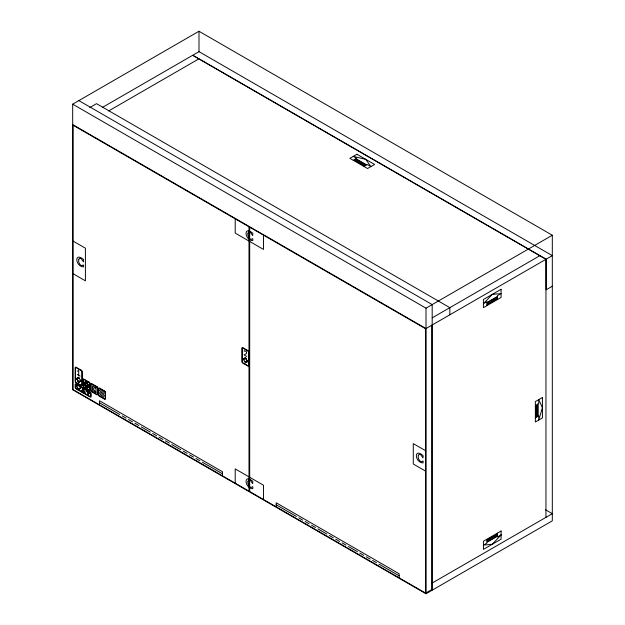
<?xml version="1.0" encoding="UTF-8"?>
<svg xmlns="http://www.w3.org/2000/svg" width="625" height="625" viewBox="0 0 625 625"><rect width="100%" height="100%" fill="white"/><g stroke="black" fill="none" stroke-linecap="round" stroke-linejoin="round"><path stroke-width="0.94" d="M84.383 383.625L84.352 384.508M85.336 385.938L85.422 385.445L86.469 385.734M84.297 384.219L84.008 383.289L85.055 383.562L85.828 384.898L85.406 384.453L85.195 386.039L84.305 384.523M87.5 383.055L87.305 383.852L86.492 383.609L85.703 381.922M84.836 381.945L84.602 382.805L85.672 383.758L85.609 382.047M84.68 382.797L85.273 381.844M85.172 385.578L85.445 384.562M87.648 387.297L87.758 387.773L86.969 386.453L87.258 385.438L87.359 385.922C89.367 385.68 88.328 388 87.633 387.469M87.039 386.469L87.258 385.703L88.414 386.289M88.625 385.227L87.977 384.117L87.195 384.547L88.039 385.977L88.703 385.805M88.703 385.984L88.703 385.547M244.141 351.375L244.516 350.609L246.445 351.703L246.539 353.555L244.047 354.875L246.781 356.461M99.719 390.648L100.086 389.922M99.719 393.406L101.188 390.523M102.273 391.148L100.195 395.227M101.281 395.859L103.359 391.773M102.367 396.484L104.273 392.734M103.453 397.109L104.297 395.438M72.688 104.172L198.992 31.25L552.312 235.234L552.312 520.828L426.008 593.75L72.688 389.766L72.688 104.172L426.008 308.164L552.312 235.234M89.805 107.555L96.531 103.664L449.852 307.656L449.852 314.797M102.461 107.383L192.633 55.32L545.953 259.305L545.953 517.359M108.648 110.953L198.82 58.891M353.312 160.328L354.094 159.875L364.727 166.008L363.938 166.461M77.203 378.016L76.391 378.484L77.203 379.891L76.508 378.547L77.266 378.117M77.875 377.625L78.688 377.156L79.445 378.594M77.938 377.727L78.688 377.289M77.484 378.383L76.852 378.75L77.484 379.844M78.055 378.047L78.688 377.688L79.266 378.812M77.539 378.484L76.969 378.812L77.539 379.805M78.117 378.148L78.688 377.82M79.266 381.469L78.688 381.797L78.117 380.805M79.836 381.133L80.414 380.805M79.32 381.562L78.688 381.93L78.055 380.836M79.898 381.234L80.531 380.867L79.898 379.773M79.445 381.891L78.688 382.328L77.938 381.023M80.117 381.5L80.867 381.07M79.5 381.992L78.688 382.461L77.875 381.055M80.172 381.602L80.984 381.133L80.172 379.727M243.977 358.43L243.164 358.898L243.977 360.305M244.648 358.039L245.461 357.57L246.266 358.977M243.273 358.961L244.031 358.531M244.703 358.141L245.461 357.703L246.211 359.008M244.25 358.797L243.617 359.164L244.25 360.258M244.828 358.469L245.461 358.102L246.086 359.195M243.734 359.227L244.313 358.898M244.883 358.562L245.461 358.234L246.031 359.227M245.461 362.211L246.031 361.883M246.609 361.547L247.18 361.219L246.609 360.227M246.086 361.984L245.461 362.344L244.883 361.219M246.664 361.648L247.297 361.281L246.664 360.188M245.461 362.742L246.211 362.305M246.883 361.914L247.641 361.484L246.883 360.18M246.266 362.406L245.461 362.875L244.703 361.438M246.945 362.016L247.758 361.547L246.945 360.141M432.188 317.852L539.773 255.742M431.836 325.195L431.836 589.57L425.648 593.141L73.039 389.555L73.039 125.188L425.648 328.766L545.953 259.305M546.133 259.203L552.312 255.633L198.992 51.648L192.812 55.219L546.133 259.203L546.133 289.805L552.312 286.234M535.359 405.578L536.141 405.125L536.141 417.398L535.359 417.844M432.188 583.039L552.312 513.688L545.555 509.781M86.57 383.469L87.352 383.938L87.344 383.141C87.641 382.266 84.758 381.125 85.812 382.164M87.977 384.219L87.289 384.594L88.055 385.914M88.586 386.234L88.211 387.375M77.281 371.18L78.688 370.383L78.688 375.281M95.969 387.867L92.508 388.148L95.969 392.438L95.969 387.867L92.508 385.867L92.508 390.438L95.969 392.438M85.664 381.883L87.344 383.047M86.719 386.953L85.508 386.398M78.867 100.609L432.188 304.594L432.188 590.18M72.688 124.578L426.008 328.562M73.039 241.055L85.406 248.195L85.406 280.828L73.039 273.695M425.648 450.75L413.281 443.609L413.281 464.016L425.648 471.148M77.281 374.461L80.109 376.094M99.539 402.82L119.75 414.492M122.141 415.867L126.117 418.164M128.508 419.547L132.492 421.844M134.875 423.219L138.859 425.516M141.242 426.898L150.266 432.109M152.656 433.484L156.633 435.781M159.023 437.164L163 439.461M165.391 440.836L169.375 443.133M171.758 444.516L180.781 449.727M183.172 451.102L187.148 453.398M189.539 454.781L193.516 457.078M195.906 458.453L199.883 460.758M202.273 462.133L222.492 473.805M276.195 504.812L296.414 516.484M298.805 517.859L302.781 520.156M305.172 521.539L309.148 523.836M311.539 525.219L315.516 527.516M317.906 528.891L326.93 534.102M329.32 535.477L333.297 537.781M335.688 539.156L339.664 541.453M342.055 542.836L346.031 545.133M348.422 546.508L357.445 551.719M359.828 553.102L363.812 555.398M366.203 556.773L370.18 559.07M372.57 560.453L376.547 562.75M378.938 564.125L399.148 575.797M85.656 386.648L86.797 387.047L86.516 385.672L85.375 385.352L85.469 386.43M497.5 299.523L497.5 298.625L486.867 304.758L486.867 305.664M497.5 533.094L497.5 534L486.867 540.133L486.867 539.234M426.008 308.164L426.008 593.75M425.648 328.766L425.648 593.141M399.148 577.836L399.148 573.758L276.195 502.773L276.195 506.852M263.477 235.133L263.477 249.414L235.211 233.094L235.211 218.82M263.477 499.508L263.477 485.227L235.211 468.906L235.211 483.188M249.695 227.18L249.695 491.555M248.992 226.773L248.992 491.141M222.492 475.844L222.492 471.766L99.539 400.781L99.539 404.859M198.992 31.25L198.992 51.719M248.992 365.641A1.312 0.758 60 0 1 248.062 366.172L242.852 363.164A1.312 0.758 60 0 1 241.922 361.562L241.922 348.195A1.312 0.758 60 0 1 242.852 347.664L248.062 350.672A1.312 0.758 60 0 1 248.992 352.273M78.766 259.578C77.672 261.836 81.125 267.977 83.148 264.953L83.641 265.234L83.531 266.898C75.18 266.531 73.969 251.258 83.594 259.594L83.453 261.906L81.031 258.43L79.344 258.359L78.766 259.578M248.008 233.266C246.906 235.523 250.367 241.664 252.391 238.633L252.875 238.914L252.766 240.586C244.422 240.219 243.211 224.938 252.836 233.281L252.695 235.594L250.273 232.109L248.586 232.047L248.008 233.266M248.008 481.313C246.906 483.57 250.367 489.719 252.391 486.688L252.875 486.969L252.766 488.641C244.422 488.273 243.211 472.992 252.836 481.328L252.695 483.641L250.273 480.164L248.586 480.094L248.008 481.313M418.313 455.609C417.211 457.867 420.664 464.016 422.688 460.984L423.18 461.266L423.07 462.93C414.719 462.57 413.508 447.289 423.133 455.625L422.992 457.938L420.57 454.461L418.883 454.391L418.313 455.609M542.422 407.711L538.734 420.039L538.734 415.898L538.039 416.297L538.039 404.023L538.734 403.625L538.734 399.641L542.422 407.711M83.234 389.789L82.367 390.859L84.148 391.891L83.234 389.789M78.672 389.172L78.391 389.539L76.742 385.703L75.984 385.266L78.031 389.688L78.742 390.102L80.805 388.047L80.094 387.641L78.672 389.172M82.172 391.094L81.586 391.742L80.852 391.312L82.875 389.242L83.617 389.672L85.773 394.156L84.367 392.359L82.172 391.094M492.25 294.391L483.422 303.75L486.867 301.758L486.867 302.562L497.5 296.43L497.5 295.625L501.086 293.555L492.25 294.391M501.086 534.922L492.25 544.281L483.422 545.125L486.867 543.133L486.867 542.328L497.5 536.195L497.5 536.992L501.086 534.922M83.359 388.688L82.883 389.023L84.211 389.172L83.359 388.688M356.93 154.258L349.867 158.336L367.531 168.531L374.594 164.453L356.93 154.258M355.664 158.969L354.547 159.617L365.172 165.75L366.289 165.109L355.664 158.969M356.695 158.375L356 158.781L366.625 164.914L367.32 164.516L370.906 166.586L365.766 159.352L353.242 156.383L356.695 158.375M501.086 289.297L483.422 299.492L483.422 307.656L501.086 297.453L501.086 289.297M497.5 296.812L486.867 302.953L486.867 304.242L497.5 298.109L497.5 296.812M542.422 397.516L535.359 401.594L535.359 421.992L542.422 417.914L542.422 397.516M537.703 404.219L536.586 404.867L536.586 417.141L537.703 416.492L537.703 404.219M501.086 531.023L483.422 541.227L483.422 549.383L501.086 539.18L501.086 531.023M497.5 534.516L486.867 540.648L486.867 541.938L497.5 535.805L497.5 534.516M248.062 351.078L242.852 348.07A0.812 0.469 60 0 0 242.281 348.398L242.281 361.766A0.812 0.469 60 0 0 242.852 362.758L248.062 365.766A0.812 0.469 60 0 0 248.641 365.438L248.641 352.07A0.812 0.469 60 0 0 248.062 351.078M81.297 370.258L76.086 367.242A1.312 0.758 60 0 0 75.156 367.781L75.156 381.148A1.312 0.758 60 0 0 76.086 382.75L81.297 385.758A1.312 0.758 60 0 0 82.227 385.227L82.227 371.859A1.312 0.758 60 0 0 81.297 370.258M81.297 370.664L76.086 367.656A0.812 0.469 60 0 0 75.508 367.984L75.508 381.352A0.812 0.469 60 0 0 76.086 382.344L81.297 385.352A0.812 0.469 60 0 0 81.867 385.023L81.867 371.656A0.812 0.469 60 0 0 81.297 370.664M89.07 382.086L83.859 379.078A1.312 0.758 60 0 0 82.93 379.609L82.93 385.633A1.312 0.758 60 0 0 83.859 387.234L89.07 390.25A1.312 0.758 60 0 0 90 389.711L90 383.688A1.312 0.758 60 0 0 89.07 382.086M96.844 386.578L91.625 383.562A1.312 0.758 60 0 0 90.703 384.102L90.703 390.125A1.312 0.758 60 0 0 91.625 391.727L96.844 394.734A1.312 0.758 60 0 0 97.773 394.203L97.773 388.18A1.312 0.758 60 0 0 96.844 386.578M104.617 391.062L99.398 388.055A1.312 0.758 60 0 0 98.477 388.586L98.477 394.609A1.312 0.758 60 0 0 99.398 396.211L104.617 399.227A1.312 0.758 60 0 0 105.539 398.688L105.539 392.664A1.312 0.758 60 0 0 104.617 391.062M89.07 382.5L83.859 379.484A0.812 0.469 60 0 0 83.281 379.812L83.281 385.836A0.812 0.469 60 0 0 83.859 386.828L89.07 389.844A0.812 0.469 60 0 0 89.641 389.508L89.641 383.484A0.812 0.469 60 0 0 89.07 382.5M96.844 386.984L91.625 383.977A0.812 0.469 60 0 0 91.055 384.305L91.055 390.328A0.812 0.469 60 0 0 91.625 391.32L96.844 394.328A0.812 0.469 60 0 0 97.414 394L97.414 387.977A0.812 0.469 60 0 0 96.844 386.984M104.617 391.469L99.398 388.461A0.812 0.469 60 0 0 98.828 388.789L98.828 394.812A0.812 0.469 60 0 0 99.398 395.805L104.617 398.812A0.812 0.469 60 0 0 105.187 398.484L105.187 392.461A0.812 0.469 60 0 0 104.617 391.469M90.133 392.086L76.086 383.977A1.312 0.758 60 0 0 75.156 384.508L75.156 387.266A1.312 0.758 60 0 0 76.086 388.867L90.133 396.977A1.312 0.758 60 0 0 91.055 396.445L91.055 393.688A1.312 0.758 60 0 0 90.133 392.086M90.133 392.492L76.086 384.383A0.812 0.469 60 0 0 75.508 384.711L75.508 387.469A0.812 0.469 60 0 0 76.086 388.461L90.133 396.57A0.812 0.469 60 0 0 90.703 396.242L90.703 393.484A0.812 0.469 60 0 0 90.133 392.492M90.117 393.43L85.945 391.016L87.68 392.398L87.68 395.258L88.375 395.664L88.375 392.805L90.117 393.43"/></g></svg>
